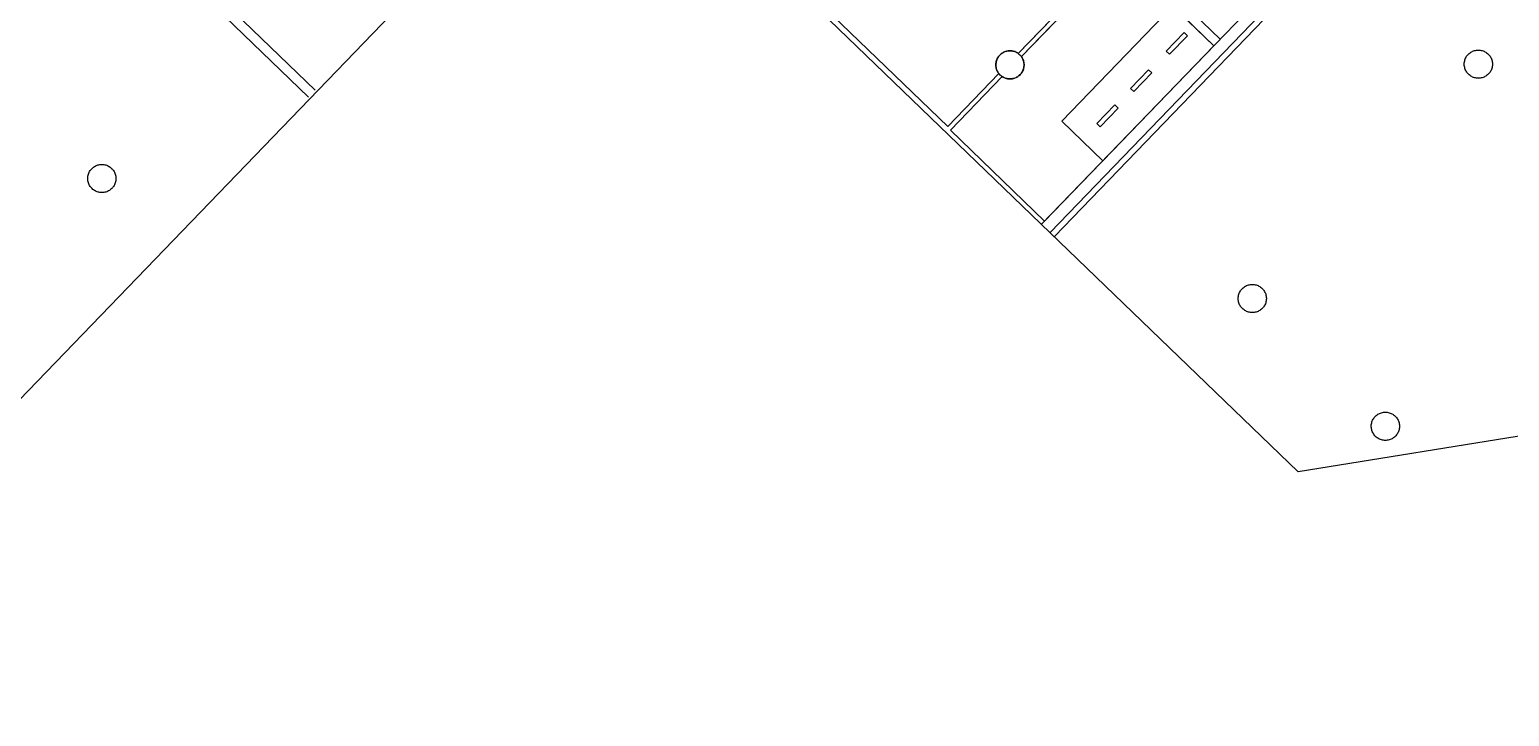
# Model space of a CAD drawing. Header units: inches. Extents: x 1826467.6 to 1826545.5, y 5114756.4 to 5114799.7.
# Drawn here: x 1826497.64 to 1826529.46, y 5114756.37 to 5114771.14 of the extents above; entities that cross this region are included whole.
import ezdxf

# ---------------------------------------------------------------- set-up
doc = ezdxf.new("R2010")
doc.units = ezdxf.units.IN
doc.header["$MEASUREMENT"] = 0
for name, color, linetype in [('Computer', 200, 'Continuous'), ('Desk', 34, 'Continuous'), ('Room', 92, 'Continuous')]:
    doc.layers.add(name, color=color, linetype=linetype)

msp = doc.modelspace()

# ---------------------------------------------------------------- linework, layer by layer
for points in [[(1826545.53, 5114764.951), (1826524.919, 5114761.63), (1826509.897, 5114776.115), (1826491.371, 5114756.906), (1826467.621, 5114756.368), (1826509.493, 5114799.741), (1826545.53, 5114764.951)], [(1826503.781, 5114769.833), (1826497.232, 5114776.15)], [(1826509.945, 5114776.226), (1826517.383, 5114769.052)], [(1826497.237, 5114775.862), (1826503.639, 5114769.688)], [(1826519.399, 5114766.952), (1826526.669, 5114774.49)], [(1826526.852, 5114774.313), (1826519.582, 5114766.776)], [(1826526.926, 5114774.207), (1826519.674, 5114766.687)], [(1826520.795, 5114773.019), (1826523.103, 5114770.793)], [(1826523.24, 5114770.935), (1826521.155, 5114772.946)], [(1826518.899, 5114770.625), (1826520.362, 5114772.142)], [(1826520.43, 5114772.076), (1826518.965, 5114770.558)], [(1826518.509, 5114770.162), (1826518.494, 5114770.177), (1826518.481, 5114770.194), (1826518.468, 5114770.211), (1826518.457, 5114770.229), (1826518.447, 5114770.247), (1826518.438, 5114770.267), (1826518.431, 5114770.287), (1826518.425, 5114770.307), (1826518.421, 5114770.328), (1826518.418, 5114770.349), (1826518.416, 5114770.37), (1826518.416, 5114770.391), (1826518.418, 5114770.412), (1826518.421, 5114770.433), (1826518.425, 5114770.454), (1826518.431, 5114770.474), (1826518.438, 5114770.494), (1826518.447, 5114770.513), (1826518.457, 5114770.532), (1826518.468, 5114770.55), (1826518.48, 5114770.567), (1826518.494, 5114770.583), (1826518.509, 5114770.598), (1826518.524, 5114770.613), (1826518.541, 5114770.626), (1826518.559, 5114770.637), (1826518.577, 5114770.648), (1826518.596, 5114770.657), (1826518.615, 5114770.665), (1826518.636, 5114770.672), (1826518.656, 5114770.677), (1826518.677, 5114770.681), (1826518.698, 5114770.683), (1826518.719, 5114770.684), (1826518.74, 5114770.683), (1826518.761, 5114770.681), (1826518.782, 5114770.677), (1826518.803, 5114770.672), (1826518.823, 5114770.665), (1826518.843, 5114770.657), (1826518.862, 5114770.648), (1826518.88, 5114770.638), (1826518.897, 5114770.626), (1826518.914, 5114770.613), (1826518.93, 5114770.599), (1826518.945, 5114770.583), (1826518.958, 5114770.567), (1826518.971, 5114770.55), (1826518.982, 5114770.532), (1826518.992, 5114770.514), (1826519, 5114770.494), (1826519.008, 5114770.474), (1826519.014, 5114770.454), (1826519.018, 5114770.433), (1826519.021, 5114770.412), (1826519.022, 5114770.391), (1826519.022, 5114770.37), (1826519.021, 5114770.349), (1826519.018, 5114770.328), (1826519.014, 5114770.307), (1826519.008, 5114770.287), (1826519.001, 5114770.267), (1826518.992, 5114770.248), (1826518.982, 5114770.229), (1826518.971, 5114770.211), (1826518.958, 5114770.194), (1826518.945, 5114770.178), (1826518.93, 5114770.162), (1826518.914, 5114770.148), (1826518.898, 5114770.135), (1826518.88, 5114770.123), (1826518.862, 5114770.113), (1826518.843, 5114770.103), (1826518.823, 5114770.096), (1826518.803, 5114770.089), (1826518.783, 5114770.084), (1826518.762, 5114770.08), (1826518.741, 5114770.078), (1826518.72, 5114770.077), (1826518.698, 5114770.078), (1826518.677, 5114770.08), (1826518.657, 5114770.084), (1826518.636, 5114770.089), (1826518.616, 5114770.095), (1826518.596, 5114770.103), (1826518.577, 5114770.113), (1826518.559, 5114770.123), (1826518.541, 5114770.135), (1826518.525, 5114770.148), (1826518.509, 5114770.162)], [(1826528.58, 5114770.177), (1826528.566, 5114770.192), (1826528.552, 5114770.208), (1826528.54, 5114770.226), (1826528.528, 5114770.243), (1826528.518, 5114770.262), (1826528.51, 5114770.281), (1826528.502, 5114770.301), (1826528.497, 5114770.322), (1826528.492, 5114770.342), (1826528.489, 5114770.363), (1826528.488, 5114770.384), (1826528.488, 5114770.406), (1826528.489, 5114770.427), (1826528.492, 5114770.448), (1826528.497, 5114770.468), (1826528.502, 5114770.489), (1826528.51, 5114770.509), (1826528.518, 5114770.528), (1826528.528, 5114770.547), (1826528.539, 5114770.565), (1826528.552, 5114770.582), (1826528.565, 5114770.598), (1826528.58, 5114770.613), (1826528.596, 5114770.627), (1826528.612, 5114770.64), (1826528.63, 5114770.652), (1826528.648, 5114770.663), (1826528.667, 5114770.672), (1826528.687, 5114770.68), (1826528.707, 5114770.687), (1826528.728, 5114770.692), (1826528.748, 5114770.695), (1826528.769, 5114770.698), (1826528.791, 5114770.698), (1826528.812, 5114770.698), (1826528.833, 5114770.696), (1826528.854, 5114770.692), (1826528.874, 5114770.687), (1826528.894, 5114770.68), (1826528.914, 5114770.672), (1826528.933, 5114770.663), (1826528.951, 5114770.652), (1826528.969, 5114770.641), (1826528.986, 5114770.628), (1826529.001, 5114770.613), (1826529.016, 5114770.598), (1826529.03, 5114770.582), (1826529.042, 5114770.565), (1826529.053, 5114770.547), (1826529.063, 5114770.528), (1826529.072, 5114770.509), (1826529.079, 5114770.489), (1826529.085, 5114770.469), (1826529.089, 5114770.448), (1826529.092, 5114770.427), (1826529.094, 5114770.406), (1826529.094, 5114770.385), (1826529.092, 5114770.364), (1826529.089, 5114770.343), (1826529.085, 5114770.322), (1826529.079, 5114770.302), (1826529.072, 5114770.282), (1826529.063, 5114770.262), (1826529.053, 5114770.244), (1826529.042, 5114770.226), (1826529.03, 5114770.209), (1826529.016, 5114770.192), (1826529.002, 5114770.177), (1826528.986, 5114770.163), (1826528.969, 5114770.15), (1826528.952, 5114770.138), (1826528.933, 5114770.128), (1826528.914, 5114770.118), (1826528.895, 5114770.11), (1826528.875, 5114770.104), (1826528.854, 5114770.099), (1826528.833, 5114770.095), (1826528.812, 5114770.093), (1826528.791, 5114770.092), (1826528.77, 5114770.093), (1826528.749, 5114770.095), (1826528.728, 5114770.099), (1826528.707, 5114770.104), (1826528.687, 5114770.11), (1826528.668, 5114770.118), (1826528.649, 5114770.127), (1826528.63, 5114770.138), (1826528.613, 5114770.15), (1826528.596, 5114770.163), (1826528.58, 5114770.177)], [(1826518.482, 5114770.192), (1826517.383, 5114769.052)], [(1826518.551, 5114770.128), (1826517.438, 5114768.974)], [(1826517.438, 5114768.974), (1826519.464, 5114767.019)], [(1826498.984, 5114767.718), (1826498.97, 5114767.733), (1826498.956, 5114767.749), (1826498.944, 5114767.766), (1826498.932, 5114767.784), (1826498.922, 5114767.803), (1826498.914, 5114767.822), (1826498.907, 5114767.842), (1826498.901, 5114767.862), (1826498.896, 5114767.883), (1826498.893, 5114767.904), (1826498.892, 5114767.925), (1826498.892, 5114767.946), (1826498.893, 5114767.967), (1826498.896, 5114767.988), (1826498.901, 5114768.009), (1826498.906, 5114768.029), (1826498.914, 5114768.049), (1826498.922, 5114768.069), (1826498.932, 5114768.087), (1826498.943, 5114768.105), (1826498.956, 5114768.122), (1826498.969, 5114768.139), (1826498.984, 5114768.154), (1826499, 5114768.168), (1826499.017, 5114768.181), (1826499.034, 5114768.193), (1826499.052, 5114768.204), (1826499.071, 5114768.213), (1826499.091, 5114768.221), (1826499.111, 5114768.227), (1826499.132, 5114768.232), (1826499.153, 5114768.236), (1826499.174, 5114768.238), (1826499.195, 5114768.239), (1826499.216, 5114768.238), (1826499.237, 5114768.236), (1826499.258, 5114768.233), (1826499.278, 5114768.227), (1826499.298, 5114768.221), (1826499.318, 5114768.213), (1826499.337, 5114768.204), (1826499.355, 5114768.193), (1826499.373, 5114768.181), (1826499.39, 5114768.168), (1826499.405, 5114768.154), (1826499.42, 5114768.139), (1826499.434, 5114768.123), (1826499.446, 5114768.106), (1826499.457, 5114768.088), (1826499.467, 5114768.069), (1826499.476, 5114768.05), (1826499.483, 5114768.03), (1826499.489, 5114768.009), (1826499.493, 5114767.989), (1826499.496, 5114767.968), (1826499.498, 5114767.947), (1826499.498, 5114767.926), (1826499.496, 5114767.904), (1826499.494, 5114767.883), (1826499.489, 5114767.863), (1826499.483, 5114767.842), (1826499.476, 5114767.822), (1826499.468, 5114767.803), (1826499.458, 5114767.784), (1826499.446, 5114767.767), (1826499.434, 5114767.749), (1826499.42, 5114767.733), (1826499.406, 5114767.718), (1826499.39, 5114767.704), (1826499.373, 5114767.691), (1826499.356, 5114767.679), (1826499.337, 5114767.668), (1826499.318, 5114767.659), (1826499.299, 5114767.651), (1826499.279, 5114767.644), (1826499.258, 5114767.639), (1826499.237, 5114767.636), (1826499.216, 5114767.633), (1826499.195, 5114767.633), (1826499.174, 5114767.633), (1826499.153, 5114767.636), (1826499.132, 5114767.639), (1826499.112, 5114767.644), (1826499.091, 5114767.651), (1826499.072, 5114767.659), (1826499.053, 5114767.668), (1826499.034, 5114767.679), (1826499.017, 5114767.69), (1826499, 5114767.703), (1826498.984, 5114767.718)], [(1826523.72, 5114765.137), (1826523.705, 5114765.152), (1826523.691, 5114765.168), (1826523.679, 5114765.185), (1826523.668, 5114765.203), (1826523.658, 5114765.222), (1826523.649, 5114765.241), (1826523.642, 5114765.261), (1826523.636, 5114765.282), (1826523.631, 5114765.302), (1826523.628, 5114765.323), (1826523.627, 5114765.344), (1826523.627, 5114765.366), (1826523.628, 5114765.387), (1826523.631, 5114765.408), (1826523.636, 5114765.428), (1826523.642, 5114765.449), (1826523.649, 5114765.469), (1826523.657, 5114765.488), (1826523.667, 5114765.507), (1826523.679, 5114765.525), (1826523.691, 5114765.542), (1826523.705, 5114765.558), (1826523.719, 5114765.573), (1826523.735, 5114765.587), (1826523.752, 5114765.6), (1826523.769, 5114765.612), (1826523.787, 5114765.623), (1826523.807, 5114765.632), (1826523.826, 5114765.64), (1826523.846, 5114765.647), (1826523.867, 5114765.652), (1826523.888, 5114765.655), (1826523.909, 5114765.658), (1826523.93, 5114765.658), (1826523.951, 5114765.658), (1826523.972, 5114765.655), (1826523.993, 5114765.652), (1826524.013, 5114765.647), (1826524.034, 5114765.64), (1826524.053, 5114765.632), (1826524.072, 5114765.623), (1826524.091, 5114765.612), (1826524.108, 5114765.601), (1826524.125, 5114765.588), (1826524.14, 5114765.573), (1826524.155, 5114765.558), (1826524.169, 5114765.542), (1826524.181, 5114765.525), (1826524.193, 5114765.507), (1826524.202, 5114765.488), (1826524.211, 5114765.469), (1826524.218, 5114765.449), (1826524.224, 5114765.429), (1826524.229, 5114765.408), (1826524.232, 5114765.387), (1826524.233, 5114765.366), (1826524.233, 5114765.345), (1826524.232, 5114765.324), (1826524.229, 5114765.303), (1826524.224, 5114765.282), (1826524.218, 5114765.262), (1826524.211, 5114765.242), (1826524.203, 5114765.222), (1826524.193, 5114765.204), (1826524.181, 5114765.186), (1826524.169, 5114765.169), (1826524.155, 5114765.152), (1826524.141, 5114765.137), (1826524.125, 5114765.123), (1826524.108, 5114765.11), (1826524.091, 5114765.098), (1826524.073, 5114765.088), (1826524.054, 5114765.078), (1826524.034, 5114765.07), (1826524.014, 5114765.064), (1826523.993, 5114765.059), (1826523.972, 5114765.055), (1826523.951, 5114765.053), (1826523.93, 5114765.052), (1826523.909, 5114765.053), (1826523.888, 5114765.055), (1826523.867, 5114765.059), (1826523.847, 5114765.064), (1826523.826, 5114765.07), (1826523.807, 5114765.078), (1826523.788, 5114765.087), (1826523.77, 5114765.098), (1826523.752, 5114765.11), (1826523.735, 5114765.123), (1826523.72, 5114765.137)], [(1826526.581, 5114762.389), (1826526.566, 5114762.405), (1826526.552, 5114762.421), (1826526.54, 5114762.438), (1826526.529, 5114762.456), (1826526.519, 5114762.474), (1826526.51, 5114762.494), (1826526.503, 5114762.514), (1826526.497, 5114762.534), (1826526.492, 5114762.555), (1826526.49, 5114762.576), (1826526.488, 5114762.597), (1826526.488, 5114762.618), (1826526.489, 5114762.639), (1826526.492, 5114762.66), (1826526.497, 5114762.681), (1826526.503, 5114762.701), (1826526.51, 5114762.721), (1826526.518, 5114762.74), (1826526.528, 5114762.759), (1826526.54, 5114762.777), (1826526.552, 5114762.794), (1826526.566, 5114762.81), (1826526.58, 5114762.826), (1826526.596, 5114762.84), (1826526.613, 5114762.853), (1826526.63, 5114762.865), (1826526.649, 5114762.875), (1826526.668, 5114762.884), (1826526.687, 5114762.892), (1826526.707, 5114762.899), (1826526.728, 5114762.904), (1826526.749, 5114762.908), (1826526.77, 5114762.91), (1826526.791, 5114762.911), (1826526.812, 5114762.91), (1826526.833, 5114762.908), (1826526.854, 5114762.904), (1826526.874, 5114762.899), (1826526.895, 5114762.893), (1826526.914, 5114762.885), (1826526.933, 5114762.875), (1826526.952, 5114762.865), (1826526.969, 5114762.853), (1826526.986, 5114762.84), (1826527.002, 5114762.826), (1826527.016, 5114762.811), (1826527.03, 5114762.794), (1826527.042, 5114762.777), (1826527.054, 5114762.759), (1826527.063, 5114762.741), (1826527.072, 5114762.721), (1826527.079, 5114762.701), (1826527.085, 5114762.681), (1826527.09, 5114762.66), (1826527.093, 5114762.639), (1826527.094, 5114762.618), (1826527.094, 5114762.597), (1826527.093, 5114762.576), (1826527.09, 5114762.555), (1826527.085, 5114762.534), (1826527.079, 5114762.514), (1826527.072, 5114762.494), (1826527.064, 5114762.475), (1826527.054, 5114762.456), (1826527.043, 5114762.438), (1826527.03, 5114762.421), (1826527.016, 5114762.405), (1826527.002, 5114762.39), (1826526.986, 5114762.375), (1826526.969, 5114762.362), (1826526.952, 5114762.351), (1826526.934, 5114762.34), (1826526.915, 5114762.331), (1826526.895, 5114762.323), (1826526.875, 5114762.316), (1826526.854, 5114762.311), (1826526.833, 5114762.307), (1826526.812, 5114762.305), (1826526.791, 5114762.304), (1826526.77, 5114762.305), (1826526.749, 5114762.307), (1826526.728, 5114762.311), (1826526.708, 5114762.316), (1826526.688, 5114762.323), (1826526.668, 5114762.33), (1826526.649, 5114762.34), (1826526.631, 5114762.35), (1826526.613, 5114762.362), (1826526.596, 5114762.375), (1826526.581, 5114762.389)]]:
    msp.add_lwpolyline(points)
at = {"layer": 'Computer'}
for points in [[(1826522.536, 5114771.008), (1826522.152, 5114770.607), (1826522.08, 5114770.676), (1826522.466, 5114771.076), (1826522.536, 5114771.008)], [(1826521.769, 5114770.207), (1826521.385, 5114769.806), (1826521.313, 5114769.875), (1826521.698, 5114770.274), (1826521.769, 5114770.207)], [(1826521.044, 5114769.449), (1826520.66, 5114769.048), (1826520.588, 5114769.117), (1826520.973, 5114769.517), (1826521.044, 5114769.449)]]:
    msp.add_lwpolyline(points, dxfattribs=at)
at = {"layer": 'Desk'}
msp.add_lwpolyline([(1826523.103, 5114770.793), (1826520.716, 5114768.317), (1826519.832, 5114769.169), (1826522.22, 5114771.644), (1826523.103, 5114770.793)], dxfattribs=at)
at = {"layer": 'Room'}
for points in [[(1826521.009, 5114772.812), (1826518.899, 5114770.625), (1826518.899, 5114770.625), (1826518.882, 5114770.636), (1826518.864, 5114770.647), (1826518.845, 5114770.656), (1826518.826, 5114770.664), (1826518.807, 5114770.671), (1826518.786, 5114770.676), (1826518.766, 5114770.68), (1826518.746, 5114770.682), (1826518.725, 5114770.684), (1826518.704, 5114770.683), (1826518.683, 5114770.681), (1826518.663, 5114770.678), (1826518.643, 5114770.674), (1826518.623, 5114770.668), (1826518.603, 5114770.661), (1826518.584, 5114770.652), (1826518.566, 5114770.642), (1826518.549, 5114770.631), (1826518.532, 5114770.619), (1826518.516, 5114770.605), (1826518.501, 5114770.591), (1826518.487, 5114770.575), (1826518.474, 5114770.559), (1826518.463, 5114770.542), (1826518.452, 5114770.524), (1826518.443, 5114770.505), (1826518.435, 5114770.486), (1826518.429, 5114770.467), (1826518.423, 5114770.446), (1826518.42, 5114770.426), (1826518.417, 5114770.405), (1826518.416, 5114770.385), (1826518.417, 5114770.364), (1826518.418, 5114770.343), (1826518.422, 5114770.323), (1826518.426, 5114770.303), (1826518.432, 5114770.283), (1826518.44, 5114770.263), (1826518.448, 5114770.245), (1826518.458, 5114770.226), (1826518.469, 5114770.209), (1826518.482, 5114770.192), (1826517.382, 5114769.053), (1826509.944, 5114776.226)], [(1826523.103, 5114770.793), (1826519.464, 5114767.019), (1826517.438, 5114768.974), (1826518.551, 5114770.128), (1826518.551, 5114770.128), (1826518.569, 5114770.117), (1826518.588, 5114770.107), (1826518.607, 5114770.099), (1826518.627, 5114770.092), (1826518.647, 5114770.086), (1826518.668, 5114770.082), (1826518.689, 5114770.079), (1826518.71, 5114770.077), (1826518.731, 5114770.077), (1826518.752, 5114770.079), (1826518.773, 5114770.082), (1826518.793, 5114770.086), (1826518.814, 5114770.092), (1826518.833, 5114770.099), (1826518.853, 5114770.108), (1826518.871, 5114770.118), (1826518.889, 5114770.129), (1826518.906, 5114770.142), (1826518.922, 5114770.155), (1826518.938, 5114770.17), (1826518.952, 5114770.186), (1826518.965, 5114770.202), (1826518.976, 5114770.22), (1826518.987, 5114770.238), (1826518.996, 5114770.257), (1826519.004, 5114770.277), (1826519.011, 5114770.297), (1826519.016, 5114770.317), (1826519.02, 5114770.338), (1826519.022, 5114770.359), (1826519.023, 5114770.38), (1826519.022, 5114770.401), (1826519.02, 5114770.422), (1826519.016, 5114770.443), (1826519.011, 5114770.463), (1826519.005, 5114770.483), (1826518.997, 5114770.503), (1826518.988, 5114770.522), (1826518.977, 5114770.54), (1826518.965, 5114770.558), (1826521.077, 5114772.747), (1826523.103, 5114770.793)]]:
    msp.add_lwpolyline(points, dxfattribs=at)

doc.saveas('drawing.dxf')
